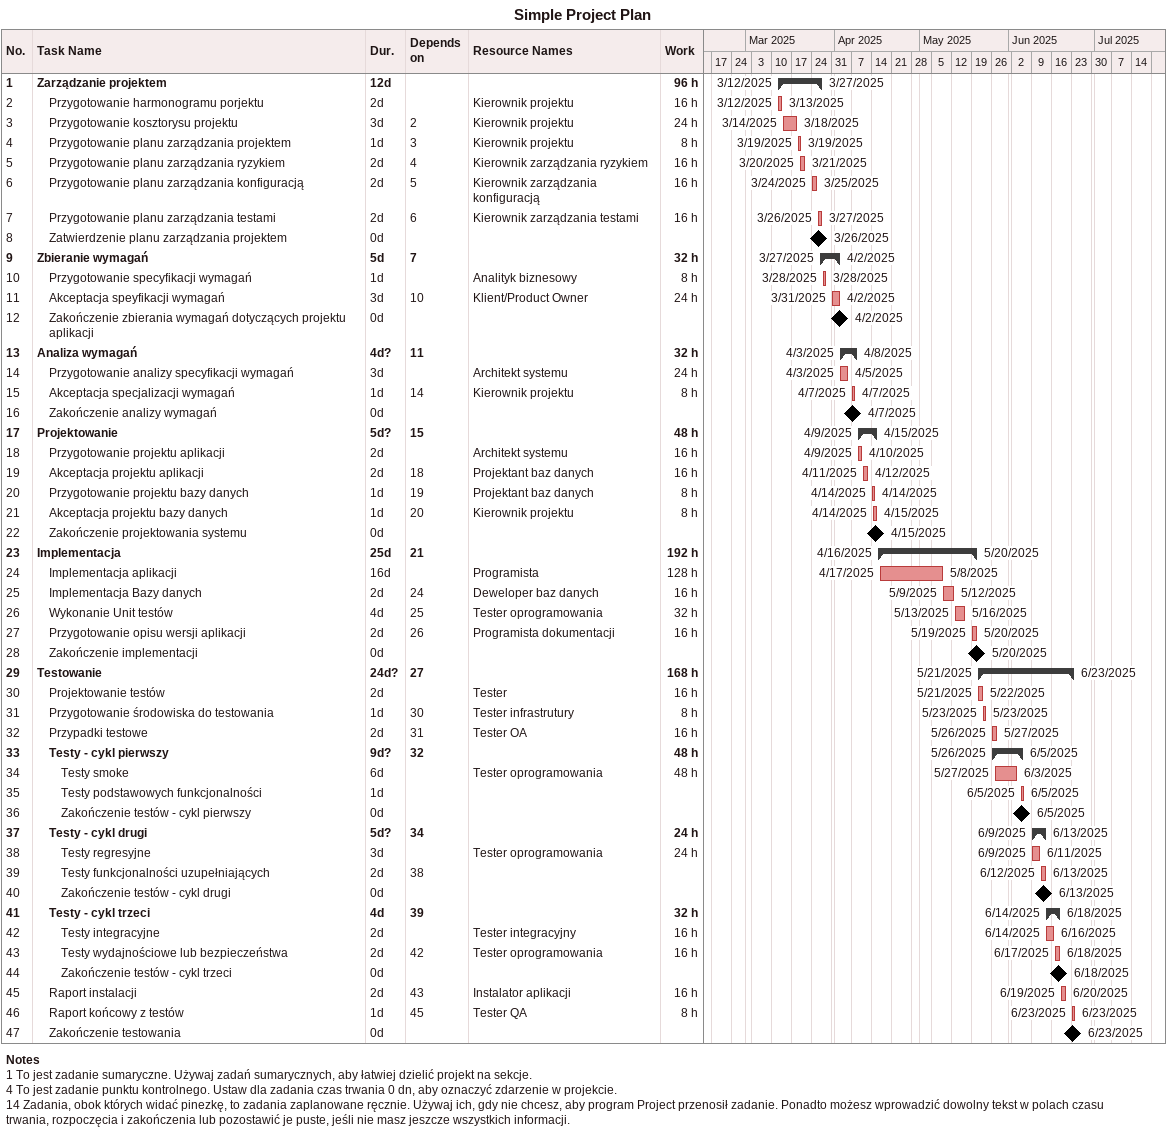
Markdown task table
Simple Project Plan

| ID | Level | Task | Duration | Start | Finish | Predecessors | Resources | Work (h) |
|---|---|---|---|---|---|---|---|---|
| 1 | 1 | **Zarządzanie projektem** | 12d | 2025-03-12 | 2025-03-27 |  |  | 96 |
| 2 | 2 | Przygotowanie harmonogramu porjektu | 2d | 2025-03-12 | 2025-03-13 |  | Kierownik projektu | 16 |
| 3 | 2 | Przygotowanie kosztorysu projektu | 3d | 2025-03-14 | 2025-03-18 | 2 | Kierownik projektu | 24 |
| 4 | 2 | Przygotowanie planu zarządzania projektem | 1d | 2025-03-19 | 2025-03-19 | 3 | Kierownik projektu | 8 |
| 5 | 2 | Przygotowanie planu zarządzania ryzykiem | 2d | 2025-03-20 | 2025-03-21 | 4 | Kierownik zarządzania ryzykiem | 16 |
| 6 | 2 | Przygotowanie planu zarządzania konfiguracją | 2d | 2025-03-24 | 2025-03-25 | 5 | Kierownik zarządzania konfiguracją | 16 |
| 7 | 2 | Przygotowanie planu zarządzania testami | 2d | 2025-03-26 | 2025-03-27 | 6 | Kierownik zarządzania testami | 16 |
| 8 | 2 | Zatwierdzenie planu zarządzania projektem | 0d | 2025-03-26 | 2025-03-26 |  |  |  |
| 9 | 1 | **Zbieranie wymagań** | 5d | 2025-03-27 | 2025-04-02 | 7 |  | 32 |
| 10 | 2 | Przygotowanie specyfikacji wymagań | 1d | 2025-03-28 | 2025-03-28 |  | Analityk biznesowy | 8 |
| 11 | 2 | Akceptacja speyfikacji wymagań | 3d | 2025-03-31 | 2025-04-02 | 10 | Klient/Product Owner | 24 |
| 12 | 2 | Zakończenie zbierania wymagań dotyczących projektu aplikacji | 0d | 2025-04-02 | 2025-04-02 |  |  |  |
| 13 | 1 | **Analiza wymagań** | 4d? | 2025-04-03 | 2025-04-08 | 11 |  | 32 |
| 14 | 2 | Przygotowanie analizy specyfikacji wymagań | 3d | 2025-04-03 | 2025-04-05 |  | Architekt systemu | 24 |
| 15 | 2 | Akceptacja specjalizacji wymagań | 1d | 2025-04-07 | 2025-04-07 | 14 | Kierownik projektu | 8 |
| 16 | 2 | Zakończenie analizy wymagań | 0d | 2025-04-07 | 2025-04-07 |  |  |  |
| 17 | 1 | **Projektowanie** | 5d? | 2025-04-09 | 2025-04-15 | 15 |  | 48 |
| 18 | 2 | Przygotowanie projektu aplikacji | 2d | 2025-04-09 | 2025-04-10 |  | Architekt systemu | 16 |
| 19 | 2 | Akceptacja projektu aplikacji | 2d | 2025-04-11 | 2025-04-12 | 18 | Projektant baz danych | 16 |
| 20 | 2 | Przygotowanie projektu bazy danych | 1d | 2025-04-14 | 2025-04-14 | 19 | Projektant baz danych | 8 |
| 21 | 2 | Akceptacja projektu bazy danych | 1d | 2025-04-14 | 2025-04-15 | 20 | Kierownik projektu | 8 |
| 22 | 2 | Zakończenie projektowania systemu | 0d | 2025-04-15 | 2025-04-15 |  |  |  |
| 23 | 1 | **Implementacja** | 25d | 2025-04-16 | 2025-05-20 | 21 |  | 192 |
| 24 | 2 | Implementacja aplikacji | 16d | 2025-04-17 | 2025-05-08 |  | Programista | 128 |
| 25 | 2 | Implementacja Bazy danych | 2d | 2025-05-09 | 2025-05-12 | 24 | Deweloper baz danych | 16 |
| 26 | 2 | Wykonanie Unit testów | 4d | 2025-05-13 | 2025-05-16 | 25 | Tester oprogramowania | 32 |
| 27 | 2 | Przygotowanie opisu wersji aplikacji | 2d | 2025-05-19 | 2025-05-20 | 26 | Programista dokumentacji | 16 |
| 28 | 2 | Zakończenie implementacji | 0d | 2025-05-20 | 2025-05-20 |  |  |  |
| 29 | 1 | **Testowanie** | 24d? | 2025-05-21 | 2025-06-23 | 27 |  | 168 |
| 30 | 2 | Projektowanie testów | 2d | 2025-05-21 | 2025-05-22 |  | Tester | 16 |
| 31 | 2 | Przygotowanie środowiska do testowania | 1d | 2025-05-23 | 2025-05-23 | 30 | Tester infrastrutury | 8 |
| 32 | 2 | Przypadki testowe | 2d | 2025-05-26 | 2025-05-27 | 31 | Tester OA | 16 |
| 33 | 2 | **Testy - cykl pierwszy** | 9d? | 2025-05-26 | 2025-06-05 | 32 |  | 48 |
| 34 | 3 | Testy smoke | 6d | 2025-05-27 | 2025-06-03 |  | Tester oprogramowania | 48 |
| 35 | 3 | Testy podstawowych funkcjonalności | 1d | 2025-06-05 | 2025-06-05 |  |  |  |
| 36 | 3 | Zakończenie testów - cykl pierwszy | 0d | 2025-06-05 | 2025-06-05 |  |  |  |
| 37 | 2 | **Testy - cykl drugi** | 5d? | 2025-06-09 | 2025-06-13 | 34 |  | 24 |
| 38 | 3 | Testy regresyjne | 3d | 2025-06-09 | 2025-06-11 |  | Tester oprogramowania | 24 |
| 39 | 3 | Testy funkcjonalności uzupełniających | 2d | 2025-06-12 | 2025-06-13 | 38 |  |  |
| 40 | 3 | Zakończenie testów - cykl drugi | 0d | 2025-06-13 | 2025-06-13 |  |  |  |
| 41 | 2 | **Testy - cykl trzeci** | 4d | 2025-06-14 | 2025-06-18 | 39 |  | 32 |
| 42 | 3 | Testy integracyjne | 2d | 2025-06-14 | 2025-06-16 |  | Tester integracyjny | 16 |
| 43 | 3 | Testy wydajnościowe lub bezpieczeństwa | 2d | 2025-06-17 | 2025-06-18 | 42 | Tester oprogramowania | 16 |
| 44 | 3 | Zakończenie testów - cykl trzeci | 0d | 2025-06-18 | 2025-06-18 |  |  |  |
| 45 | 2 | Raport instalacji | 2d | 2025-06-19 | 2025-06-20 | 43 | Instalator aplikacji | 16 |
| 46 | 2 | Raport końcowy z testów | 1d | 2025-06-23 | 2025-06-23 | 45 | Tester QA | 8 |
| 47 | 2 | Zakończenie testowania | 0d | 2025-06-23 | 2025-06-23 |  |  |  |

Notes
- 1: To jest zadanie sumaryczne. Używaj zadań sumarycznych, aby łatwiej dzielić projekt na sekcje.
- 4: To jest zadanie punktu kontrolnego. Ustaw dla zadania czas trwania 0 dn, aby oznaczyć zdarzenie w projekcie.
- 14: Zadania, obok których widać pinezkę, to zadania zaplanowane ręcznie. Używaj ich, gdy nie chcesz, aby program Project przenosił zadanie. Ponadto możesz wprowadzić dowolny tekst w polach czasu trwania, rozpoczęcia i zakończenia lub pozostawić je puste, jeśli nie masz jeszcze wszystkich informacji.
